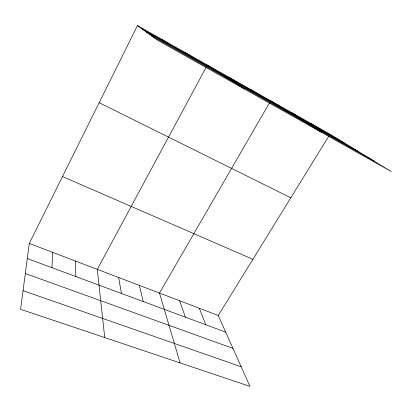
<?xml version="1.0" encoding="UTF-8"?>
<svg xmlns="http://www.w3.org/2000/svg" width="412" height="412" viewBox="0 0 412 412"><rect width="100%" height="100%" fill="white"/><g stroke="black" fill="none" stroke-linecap="round" stroke-linejoin="round"><path stroke-width="0.62" d="M51.974 267.702L52.654 252.345M29.288 243.435L20.6 309.299L249.981 386.399L218.257 315.479L29.288 243.435L137.448 25.601L330.007 134.23L391.4 171.619L157.611 40.283L137.448 25.601M206.16 67.274L97.294 269.366L104.73 337.577M269.427 102.964L159.495 293.076L180.106 362.915M218.257 315.479L328.673 136.393M23.057 290.671L241.2 366.768M25.323 273.517L232.981 348.392M27.295 258.551L225.704 332.129M62.49 176.568L252.891 259.308M99.174 102.686L290.81 197.801M141.98 28.897L344.2 142.871M146.523 32.203L358.188 151.389M151.796 36.045L374.153 161.113M310.854 123.425L324.239 131.619M291.093 112.275L303.608 119.995M270.694 100.77L321.226 132.195M250.259 89.239L260.863 95.898M229.154 77.332L238.713 83.42M207.36 65.039L244.512 89.1M184.839 52.329L192.064 57.124M161.545 39.191L167.473 43.265M199.228 308.228L205.851 324.764M179.647 300.76L185.39 317.178M139.359 285.403L143.201 301.533M118.635 277.503L121.447 293.468M75.314 260.981L75.87 276.565"/></g></svg>
